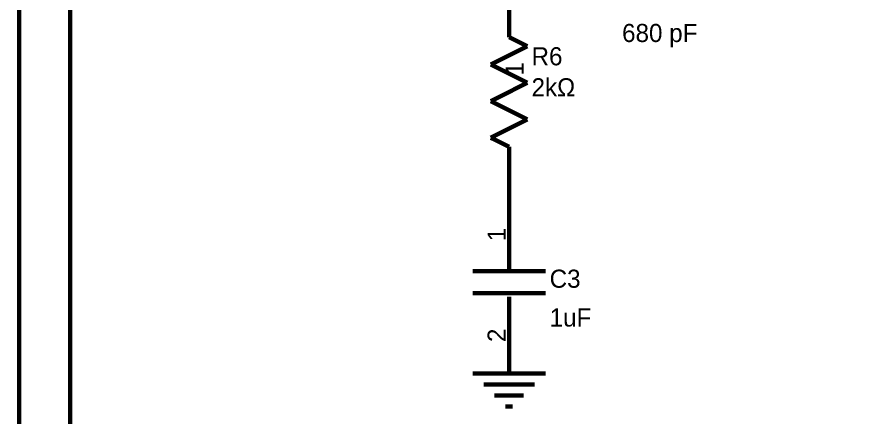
# Model space of a CAD drawing. Header units: inches. Extents: x 0 to 432, y 0 to 280.
# Drawn here: x 64.9 to 123.5, y 106.2 to 134 of the extents above; entities that cross this region are included whole.
import ezdxf

# ---------------------------------------------------------------- set-up
doc = ezdxf.new("R2010")
doc.units = ezdxf.units.IN
doc.layers.add('Sheet', color=255, linetype='Continuous')

msp = doc.modelspace()

# ---------------------------------------------------------------- linework, layer by layer
at = {"layer": 'Sheet'}
for points in [[(119.383, 91.434, 0.3, 0.3, 0), (65.026, 91.434, 0.3, 0.3, 0), (65.026, 208.27, 0.3, 0.3, 0)], [(209.296, 59.945, 0.3, 0.3, 0), (205.747, 59.945, 0.3, 0.3, 0), (205.747, 83.82, 0.3, 0.3, 0), (68.586, 83.82, 0.3, 0.3, 0), (68.586, 167.629, 0.3, 0.3, 0), (81.794, 167.629, 0.3, 0.3, 0)], [(99.066, 132.58, 0.3, 0.3, 0), (99.066, 135.118, 0.3, 0.3, 0)], [(99.066, 132.58, 0.3, 0.3, 0), (100.336, 131.951, 0.3, 0.3, 0)], [(100.336, 131.951, 0.3, 0.3, 0), (97.797, 130.682, 0.3, 0.3, 0)], [(97.797, 130.682, 0.3, 0.3, 0), (100.336, 129.413, 0.3, 0.3, 0)], [(100.336, 129.413, 0.3, 0.3, 0), (97.797, 128.133, 0.3, 0.3, 0)], [(97.797, 128.133, 0.3, 0.3, 0), (100.336, 126.864, 0.3, 0.3, 0)], [(100.336, 126.864, 0.3, 0.3, 0), (97.797, 125.595, 0.3, 0.3, 0)], [(97.797, 125.595, 0.3, 0.3, 0), (99.066, 124.966, 0.3, 0.3, 0)], [(99.066, 124.966, 0.3, 0.3, 0), (99.066, 122.428, 0.3, 0.3, 0)], [(99.066, 122.428, 0.3, 0.3, 0), (99.066, 118.105, 0.3, 0.3, 0)], [(99.066, 116.331, 0.3, 0.3, 0), (99.066, 118.105, 0.3, 0.3, 0)], [(99.066, 116.331, 0.3, 0.3, 0), (99.066, 117.094, 0.3, 0.3, 0)], [(101.605, 116.331, 0.3, 0.3, 0), (96.528, 116.331, 0.3, 0.3, 0)], [(101.605, 114.803, 0.3, 0.3, 0), (96.528, 114.803, 0.3, 0.3, 0)], [(99.066, 114.556, 0.3, 0.3, 0), (99.066, 113.029, 0.3, 0.3, 0)], [(99.066, 114.556, 0.3, 0.3, 0), (99.066, 114.298, 0.3, 0.3, 0)], [(99.066, 113.029, 0.3, 0.3, 0), (99.066, 111.76, 0.3, 0.3, 0)], [(99.066, 111.76, 0.3, 0.3, 0), (99.066, 109.222, 0.3, 0.3, 0)], [(96.528, 109.222, 0.3, 0.3, 0), (101.605, 109.222, 0.3, 0.3, 0)], [(97.292, 108.458, 0.3, 0.3, 0), (100.841, 108.458, 0.3, 0.3, 0)], [(98.044, 107.695, 0.3, 0.3, 0), (100.077, 107.695, 0.3, 0.3, 0)], [(98.808, 106.931, 0.3, 0.3, 0), (99.325, 106.931, 0.3, 0.3, 0)]]:
    msp.add_lwpolyline(points, format="xyseb", dxfattribs=at)

# ---------------------------------------------------------------- texts
for s, p in [('680 pF', (106.917, 132.243)), ('R6', (100.628, 130.626)), ('2kΩ', (100.628, 128.47)), ('C3', (101.885, 115.174)), ('1uF', (101.885, 112.479))]:
    msp.add_text(s, height=1.2577, dxfattribs=at).set_placement(p)
for s, p in [('1', (100.088, 129.908)), ('1', (98.831, 118.408)), ('2', (98.831, 111.401))]:
    msp.add_text(s, height=1.258, rotation=90, dxfattribs=at).set_placement(p)

doc.saveas('drawing.dxf')
